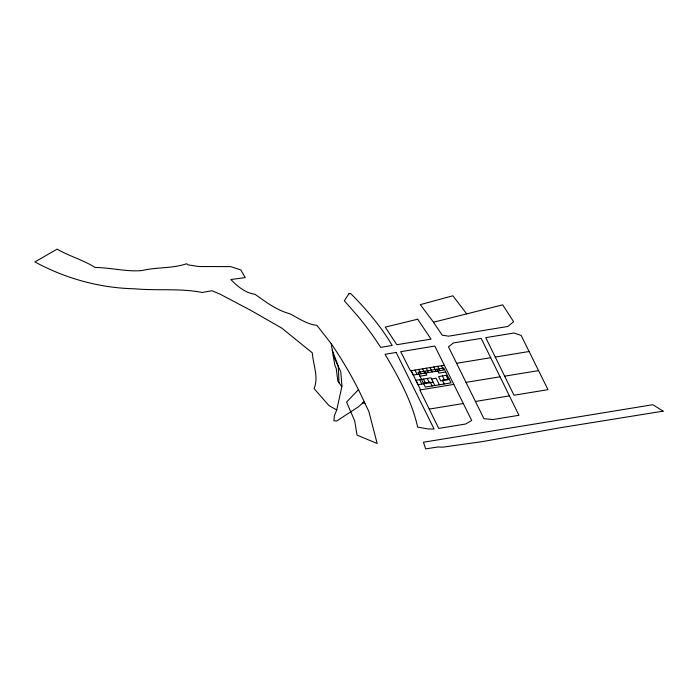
<?xml version="1.0" encoding="UTF-8"?>
<svg xmlns="http://www.w3.org/2000/svg" width="698" height="698" viewBox="0 0 698 698"><rect width="100%" height="100%" fill="white"/><g stroke="black" fill="none" stroke-linecap="round" stroke-linejoin="round"><path stroke-width="1.05" d="M336.724 410.005L341.959 386.151L340.79 371.86L333.147 355.203L331.201 343.66L316.883 325.329C307.033 324.352 298.543 318.253 289.94 313.795C276.635 310.278 265.964 302.06 254.953 294.251C245.522 293.064 237.276 286.285 230.89 279.523L245.242 277.612L240.784 269.908L230.654 266.619L198.564 266.505L188.198 264.874L186.593 263.748C172.205 268.669 156.684 267.002 141.869 270.571C126.172 271.923 110.703 267.613 95.085 267.465C83.071 259.857 69.311 256.236 57.114 249.125L34.9 261.916C65.464 278.528 99.805 288.056 134.618 288.789C157.19 290.865 179.822 288.082 202.254 292.479L211.956 290.717L220.28 294.259L251.071 310.523L281.835 328.156L312.311 352.865C313.07 364.539 318.925 377.156 314.074 388.594L328.889 405.521L336.724 410.005L334.325 415.895L333.949 420.807L336.715 421.016L358.353 406.855L364.173 401.734C355.02 381.378 343.774 362.096 331.201 343.66M358.344 389.789L346.566 402.057L354.654 420.754L357.071 435.142L377.173 443.492L368.841 411.462L364.173 401.734M433.493 322.214L502.691 304.851L513.597 321.717L507.778 326.481L448.622 336.174L442.2 335.171L432.891 321.359L420.301 304.642L452.88 295.778L466.709 313.882M444.312 365.255L410.415 370.804L400.722 351.696L434.81 346.06L471.708 420.493L465.775 423.983L438.719 428.415L419.83 389.973L453.813 384.406M456.605 363.292L483.915 418.66L492.963 419.542L518.946 415.293L481.201 338.39L453.438 342.936L448.474 346.819L456.605 363.292L490.685 357.708M495.275 357.062L529.11 351.513M419.96 376.205L426.766 375.096L424.855 371.205M445.682 371.99L438.876 373.107L436.965 369.216M431.608 378.979L436.145 378.237L439.365 384.79M423.398 383.202L430.204 382.085L432.114 385.977M449.119 378.988L442.314 380.096L444.225 383.996M433.179 382.181L418.041 384.668L415.895 380.297L431.032 377.819L434.828 385.532M466.02 382.364L500.047 376.789M504.654 376.17L538.559 370.612L547.991 389.659L514.007 395.225L485.738 337.649L514.025 333.007L521.144 335.441L538.559 370.612M429.244 409.098L463.28 403.514M475.425 401.463L509.418 395.897M362.341 402.973L364.958 403.357M341.802 386.648L337.849 381.16L336.235 368.474L334.804 365.063L333.147 355.203M441.441 365.726L443.588 370.088L413.321 375.053L411.174 370.682L420.589 389.85M437.663 366.345L439.81 370.717M442.384 375.952L444.53 380.323M433.877 366.965L436.023 371.336M430.09 367.584L432.236 371.955M426.312 368.204L428.459 372.575M422.526 368.823L424.672 373.194M427.246 378.438L429.392 382.801M418.739 369.443L420.885 373.814M423.468 379.058L425.614 383.42M414.961 370.062L417.107 374.433M419.681 379.677L421.828 384.04M332.292 350.108L338.286 366.406L338.984 382.731M348.869 293.849L344.341 300.768L358.091 316.464A620.121 358.022 0 0 1 377.068 341.88L380.672 347.351L392.224 345.466C380.794 326.245 366.232 309.118 350.483 293.326L348.869 293.849M417.674 319.222L385.244 327.126L396.839 344.716L431.041 339.123L417.674 319.222M663.1 411.157L559.473 427.874L482.248 441.625L442.654 447.191L438.091 446.964L425.667 448.875L423.459 442.235L652.857 404.7L663.1 411.157M396.115 352.455L385.043 354.279C398.567 377.217 411.811 400.87 417.657 427.097L428.057 428.965L434.104 429.061L396.115 352.455M443.771 368.099L418.05 372.313L425.309 387.093L451.03 382.879L443.771 368.099M446.17 375.332L438.597 376.571L440.752 380.942L448.317 379.703L446.17 375.332"/></g></svg>
